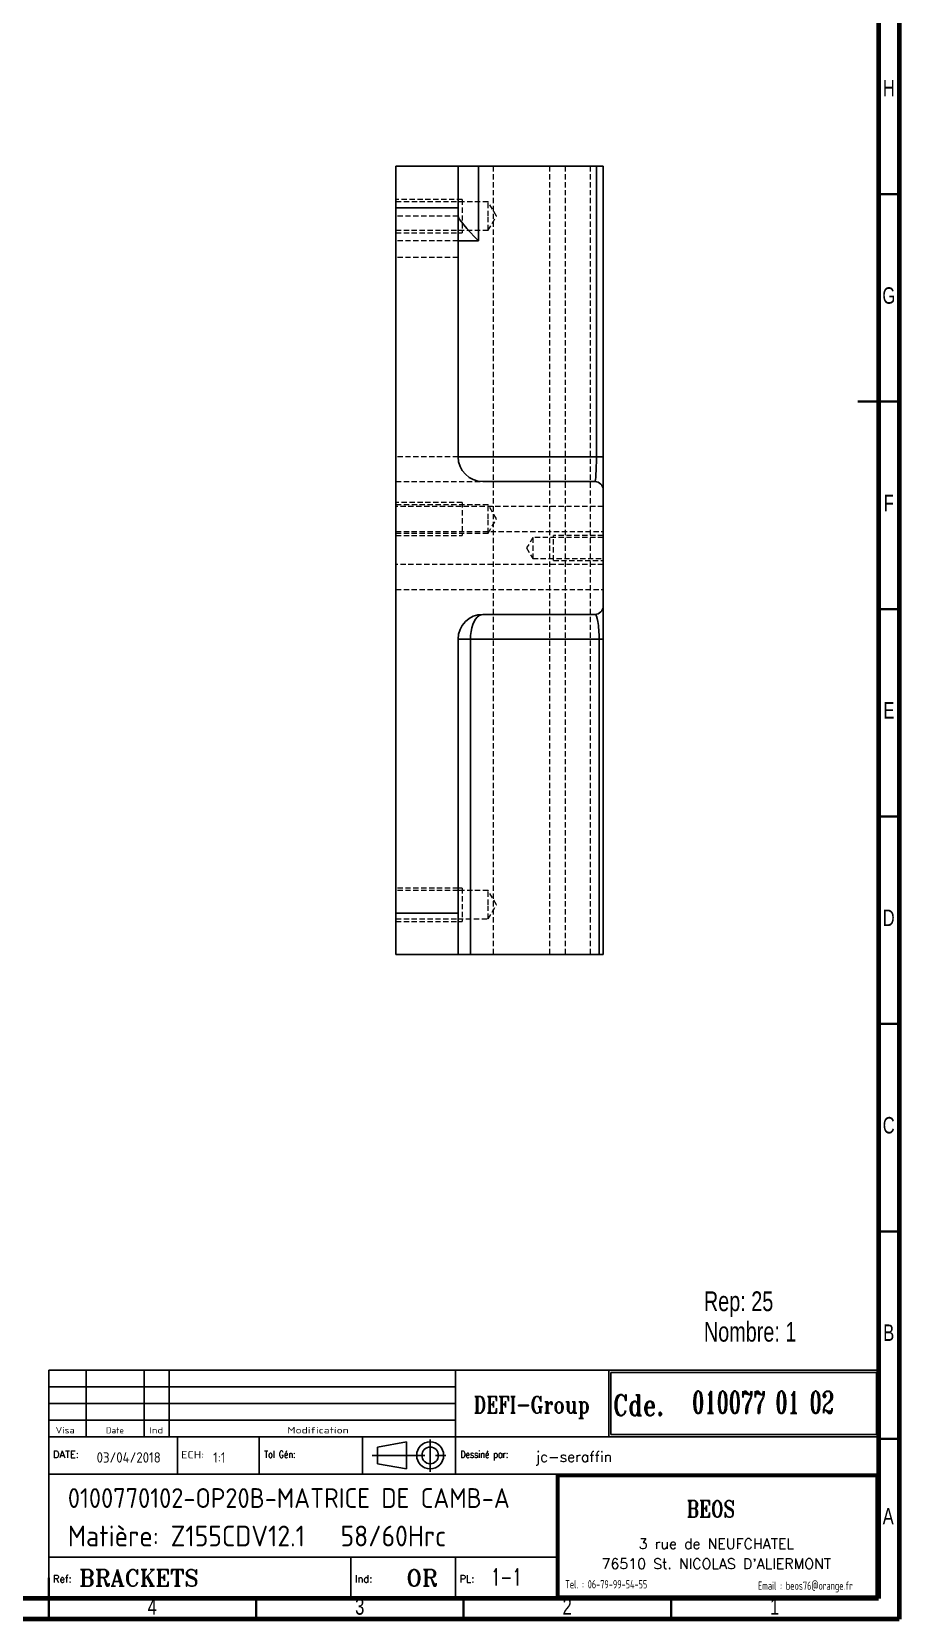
# Model space of a CAD drawing. Header units: millimetres. Extents: x 5 to 415, y 5 to 592.
# Drawn here: x 205.9 to 415, y 5 to 387.7 of the extents above; entities that cross this region are included whole.
import ezdxf

# ---------------------------------------------------------------- set-up
doc = ezdxf.new("R2010")
doc.units = ezdxf.units.MM
doc.linetypes.add('CENTERX2', pattern=[20.32, 12.7, -2.54, 2.54, -2.54])
doc.linetypes.add('HIDDEN', pattern=[1.905, 1.27, -0.635])
doc.layers.add('DIMENSIONS', color=176, linetype='Continuous')
doc.styles.add('SLDTEXTSTYLE0', font='TXT', dxfattribs={"width": 0.75})
doc.styles.add('SLDTEXTSTYLE1', font='ISOCP')
doc.styles.add('SLDTEXTSTYLE10', font='ISOCP', dxfattribs={"width": 1.147311})
doc.styles.add('SLDTEXTSTYLE11', font='ISOCP', dxfattribs={"width": 1.385904})
doc.styles.add('SLDTEXTSTYLE12', font='ISOCP', dxfattribs={"width": 1.246461})
doc.styles.add('SLDTEXTSTYLE13', font='ROMAND')
doc.styles.add('SLDTEXTSTYLE2', font='ROMANT', dxfattribs={"width": 0.8})
doc.styles.add('SLDTEXTSTYLE3', font='ISOCP', dxfattribs={"width": 0.8})
doc.styles.add('SLDTEXTSTYLE4', font='ROMANS', dxfattribs={"width": 0.8})
doc.styles.add('SLDTEXTSTYLE5', font='ROMANT')
doc.styles.add('SLDTEXTSTYLE6', font='ROMANS')
doc.styles.add('SLDTEXTSTYLE7', font='ROMANT', dxfattribs={"width": 0.65})
doc.styles.add('SLDTEXTSTYLE8', font='ISOCP', dxfattribs={"width": 1.446157})
doc.styles.add('SLDTEXTSTYLE9', font='ISOCP', dxfattribs={"width": 1.294402})

# ---------------------------------------------------------------- blocks, each defined once
blk = doc.blocks.new('SW_NOTE_0')
at = {"color": 0, "linetype": 'Continuous', "lineweight": 0, "char_height": 4.763, "attachment_point": 1, "style": 'SLDTEXTSTYLE0'}
for s, insert in [('Rep: 25', (0, 6.14)), ('Nombre: 1', (0, -1.21))]:
    blk.add_mtext(s, dxfattribs=dict(at, insert=insert))

msp = doc.modelspace()

# ---------------------------------------------------------------- linework, layer by layer
at = {"color": 7, "linetype": 'Continuous', "lineweight": 70}
for p, q in [((415, 592), (415, 5)), ((410, 587), (410, 10)), ((410, 10), (10, 10)), ((415, 5), (5, 5))]:
    msp.add_line(p, q, dxfattribs=at)
at = {"color": 7, "linetype": 'Continuous', "lineweight": 25}
for p, q in [((308.65758, 355.2195), (293.65759, 355.2195)), ((293.65759, 345.2195), (293.65759, 355.2195)), ((308.65758, 345.2195), (308.65758, 355.2195)), ((308.65758, 355.2195), (313.6157, 355.2195)), ((313.6157, 355.2195), (313.6157, 337.2195)), ((342.00488, 355.2195), (313.6157, 355.2195)), ((342.00488, 285.2195), (342.00488, 355.2195)), ((342.00488, 355.2195), (343.65759, 355.2195)), ((343.65759, 355.2195), (343.65759, 285.2195)), ((308.65758, 345.2195), (293.65759, 345.2195)), ((293.65759, 345.2195), (293.65759, 175.2195)), ((308.65758, 285.2195), (308.65758, 345.2195)), ((343.65759, 285.2195), (342.00488, 285.2195)), ((343.65759, 285.2195), (343.65759, 277.2195)), ((314.65758, 279.2195), (341.65759, 279.2195)), ((343.65759, 277.2195), (343.65759, 249.2195)), ((343.65759, 249.2195), (343.65759, 241.2195)), ((341.65759, 247.2195), (314.65758, 247.2195)), ((308.65758, 241.2195), (308.65758, 175.2195)), ((311.65758, 241.2195), (308.65758, 241.2195)), ((342.65758, 241.2195), (311.65758, 241.2195)), ((311.65758, 241.2195), (311.65758, 165.2195)), ((342.65758, 165.2195), (342.65758, 241.2195)), ((343.65759, 241.2195), (342.65758, 241.2195)), ((343.65759, 241.2195), (343.65759, 165.2195)), ((308.65758, 175.2195), (293.65759, 175.2195)), ((293.65759, 175.2195), (293.65759, 165.2195)), ((308.65758, 165.2195), (308.65758, 175.2195)), ((308.65758, 165.2195), (293.65759, 165.2195)), ((311.65758, 165.2195), (308.65758, 165.2195)), ((311.65758, 165.2195), (342.65758, 165.2195)), ((343.65759, 165.2195), (342.65758, 165.2195))]:
    msp.add_line(p, q, dxfattribs=at)
at = {"color": 7, "linetype": 'HIDDEN', "lineweight": 18}
for p, q in [((317.15758, 355.2195), (317.15758, 165.2195)), ((330.65759, 355.2195), (330.65759, 165.2195)), ((334.45959, 355.2195), (334.45959, 165.2195)), ((340.48924, 355.2195), (340.48924, 165.2195)), ((309.65759, 347.2195), (293.65759, 347.2195)), ((315.90759, 346.6195), (293.65759, 346.6195)), ((309.65759, 347.2195), (309.65759, 347.21273)), ((309.65759, 347.2195), (309.65759, 347.21273)), ((315.90759, 343.2195), (315.90759, 346.6195)), ((317.95051, 343.2195), (315.90759, 346.6195)), ((308.65758, 343.2195), (293.65759, 343.2195)), ((315.90759, 339.8195), (315.90759, 343.2195)), ((315.90759, 339.8195), (317.95051, 343.2195)), ((293.65759, 339.8195), (315.90759, 339.8195)), ((293.65759, 339.2195), (309.65759, 339.2195)), ((308.65758, 337.2195), (293.65759, 337.2195)), ((308.65758, 333.2195), (293.65759, 333.2195)), ((308.65758, 285.2195), (293.65759, 285.2195)), ((293.65759, 279.2195), (314.65758, 279.2195)), ((309.65759, 274.2195), (293.65759, 274.2195)), ((315.90759, 273.6195), (293.65759, 273.6195)), ((343.65759, 273.2195), (293.65759, 273.2195)), ((309.65759, 274.2195), (309.65759, 274.21274)), ((309.65759, 274.2195), (309.65759, 274.21274)), ((315.90759, 270.2195), (315.90759, 273.6195)), ((317.95051, 270.2195), (315.90759, 273.6195)), ((315.90759, 266.8195), (315.90759, 270.2195)), ((315.90759, 266.8195), (317.95051, 270.2195)), ((293.65759, 267.2195), (343.65759, 267.2195)), ((293.65759, 266.8195), (315.90759, 266.8195)), ((293.65759, 266.2195), (309.65759, 266.2195)), ((326.65759, 265.7195), (325.15543, 263.2195)), ((326.65759, 265.7195), (326.65759, 260.7195)), ((343.65759, 265.7195), (326.65759, 265.7195)), ((343.65759, 266.2195), (331.65758, 266.2195)), ((325.15543, 263.2195), (326.65759, 260.7195)), ((326.65759, 260.7195), (343.65759, 260.7195)), ((331.65758, 260.2195), (331.65758, 260.2265)), ((331.65758, 260.2195), (331.65758, 260.2265)), ((331.65758, 260.2195), (331.65758, 260.2265)), ((331.65758, 260.2195), (343.65759, 260.2195)), ((343.65759, 259.2195), (293.65759, 259.2195)), ((293.65759, 253.2195), (343.65759, 253.2195)), ((308.65758, 181.21951), (293.65759, 181.21951)), ((308.65758, 180.6195), (293.65759, 180.6195)), ((309.65759, 181.21951), (308.65758, 181.21951)), ((308.65758, 181.21951), (308.65758, 181.21273)), ((315.90759, 180.6195), (308.65758, 180.6195)), ((309.65759, 181.21951), (309.65759, 181.21273)), ((309.65759, 181.21951), (309.65759, 181.21273)), ((315.90759, 177.2195), (315.90759, 180.6195)), ((317.95051, 177.2195), (315.90759, 180.6195)), ((315.90759, 173.8195), (315.90759, 177.2195)), ((315.90759, 173.8195), (317.95051, 177.2195)), ((293.65759, 173.8195), (308.65758, 173.8195)), ((293.65759, 173.2195), (308.65758, 173.2195)), ((308.65758, 173.8195), (315.90759, 173.8195)), ((308.65758, 173.2195), (309.65759, 173.2195))]:
    msp.add_line(p, q, dxfattribs=at)
at = {"color": 7, "linetype": 'Continuous', "lineweight": 35}
for p, q in [((410, 348.5), (415, 348.5)), ((415.001, 298.5), (404.999, 298.5)), ((410, 298.5), (415, 298.5)), ((410, 248.5), (415, 248.5)), ((410, 198.5), (415, 198.5)), ((410, 148.5), (415, 148.5)), ((410, 98.5), (415, 98.5)), ((410, 48.5), (415, 48.5)), ((210, 4.999), (210, 15.001)), ((210, 10), (210, 5)), ((260, 10), (260, 5)), ((310, 10), (310, 5)), ((360, 10), (360, 5))]:
    msp.add_line(p, q, dxfattribs=at)
at = {"color": 8, "linetype": 'Continuous', "lineweight": 25}
for p, q in [((313.6157, 337.2195), (308.65758, 337.2195)), ((308.65758, 285.2195), (342.00488, 285.2195))]:
    msp.add_line(p, q, dxfattribs=at)
at = {"color": 7, "linetype": 'HIDDEN', "lineweight": 18, "flags": 128}
for points in [[(309.65757, 347.21273), (309.65759, 347.05146), (309.65759, 346.68361), (309.65759, 346.129), (309.65759, 345.41754), (309.65759, 344.58759), (309.65759, 343.68387), (309.65759, 342.75513), (309.65759, 341.85142), (309.65759, 341.02147), (309.65759, 340.31001), (309.65759, 339.7554), (309.65759, 339.38755), (309.65759, 339.22627), (309.65759, 339.2195)], [(309.65757, 347.21273), (309.65759, 347.05146), (309.65759, 346.68361), (309.65759, 346.129), (309.65759, 345.41754), (309.65759, 344.58759), (309.65759, 343.68387), (309.65759, 342.75513), (309.65759, 341.85142), (309.65759, 341.02147), (309.65759, 340.31001), (309.65759, 339.7554), (309.65759, 339.38755), (309.65759, 339.22627), (309.65759, 339.2195)], [(309.65757, 274.21274), (309.65759, 274.05146), (309.65759, 273.6836), (309.65759, 273.129), (309.65759, 272.41754), (309.65759, 271.58758), (309.65759, 270.68387), (309.65759, 269.75513), (309.65759, 268.85142), (309.65759, 268.02147), (309.65759, 267.31001), (309.65759, 266.7554), (309.65759, 266.38754), (309.65759, 266.22627), (309.65759, 266.2195)], [(309.65757, 274.21274), (309.65759, 274.05146), (309.65759, 273.6836), (309.65759, 273.129), (309.65759, 272.41754), (309.65759, 271.58758), (309.65759, 270.68387), (309.65759, 269.75513), (309.65759, 268.85142), (309.65759, 268.02147), (309.65759, 267.31001), (309.65759, 266.7554), (309.65759, 266.38754), (309.65759, 266.22627), (309.65759, 266.2195)], [(331.65741, 260.2265), (331.65758, 260.39272), (331.65758, 260.76859), (331.65758, 261.32624), (331.65758, 262.0243), (331.65758, 262.811), (331.65758, 263.628), (331.65758, 264.41471), (331.65758, 265.11277), (331.65758, 265.67041), (331.65758, 266.04629), (331.65758, 266.21251), (331.65758, 266.2195)], [(331.65741, 260.2265), (331.65758, 260.39272), (331.65758, 260.76859), (331.65758, 261.32624), (331.65758, 262.0243), (331.65758, 262.811), (331.65758, 263.628), (331.65758, 264.41471), (331.65758, 265.11277), (331.65758, 265.67041), (331.65758, 266.04629), (331.65758, 266.21251), (331.65758, 266.2195)], [(331.65741, 260.2265), (331.65758, 260.39272), (331.65758, 260.76859), (331.65758, 261.32624), (331.65758, 262.0243), (331.65758, 262.811), (331.65758, 263.628), (331.65758, 264.41471), (331.65758, 265.11277), (331.65758, 265.67041), (331.65758, 266.04629), (331.65758, 266.21251), (331.65758, 266.2195)], [(308.65741, 181.21273), (308.65758, 181.05146), (308.65758, 180.68361), (308.65758, 180.12899), (308.65758, 179.41754), (308.65758, 178.58758), (308.65758, 177.68388), (308.65758, 176.75513), (308.65758, 175.85142), (308.65758, 175.02146), (308.65758, 174.31001), (308.65758, 173.7554), (308.65758, 173.38754), (308.65758, 173.22627), (308.65758, 173.2195)], [(309.65757, 181.21273), (309.65759, 181.05146), (309.65759, 180.68361), (309.65759, 180.12899), (309.65759, 179.41754), (309.65759, 178.58758), (309.65759, 177.68388), (309.65759, 176.75513), (309.65759, 175.85142), (309.65759, 175.02146), (309.65759, 174.31001), (309.65759, 173.7554), (309.65759, 173.38754), (309.65759, 173.22627), (309.65759, 173.2195)], [(309.65757, 181.21273), (309.65759, 181.05146), (309.65759, 180.68361), (309.65759, 180.12899), (309.65759, 179.41754), (309.65759, 178.58758), (309.65759, 177.68388), (309.65759, 176.75513), (309.65759, 175.85142), (309.65759, 175.02146), (309.65759, 174.31001), (309.65759, 173.7554), (309.65759, 173.38754), (309.65759, 173.22627), (309.65759, 173.2195)]]:
    msp.add_lwpolyline(points, dxfattribs=at)
at = {"color": 7, "linetype": 'Continuous', "lineweight": 25, "flags": 128}
msp.add_lwpolyline([(311.65758, 241.2195), (311.69452, 242.15811), (311.80441, 243.0736), (311.98457, 243.94345), (312.23053, 244.74621), (312.53626, 245.46214), (312.89423, 246.07361), (313.29561, 246.56554), (313.73053, 246.92584), (314.18828, 247.14563), (314.65758, 247.2195)], dxfattribs=at)
at = {"color": 7, "linetype": 'Continuous', "lineweight": 25}
for centre, radius, start, end in [((314.65759, 285.2195), 6, 180, 270), ((341.65759, 277.2195), 2, 0, 90), ((341.65759, 249.2195), 2, 270, 0), ((314.65759, 241.2195), 6, 90, 180)]:
    msp.add_arc(centre, radius, start, end, dxfattribs=at)
for centre, major_axis, ratio, start_param, end_param in [((314.65759, 337.2195), (5.97717, -5.97717), 0.087488663, 3.228859116, 4.625122518), ((341.65759, 285.2195), (0, 6), 0.057882726, 3.141592654, 4.71238898), ((341.65759, 241.2195), (0, 6), 0.166666667, 4.71238898, 6.283185307)]:
    msp.add_ellipse(centre, major_axis=major_axis, ratio=ratio, start_param=start_param, end_param=end_param, dxfattribs=at)
at = {"layer": 'DIMENSIONS', "color": 3}
for p, q in [((308, 65), (210, 65)), ((219, 49), (219, 65)), ((233, 49), (233, 65)), ((239, 49), (239, 65)), ((210, 61), (308, 61)), ((308, 57), (210, 57)), ((210, 53), (308, 53))]:
    msp.add_line(p, q, dxfattribs=at)
at = {"layer": 'DIMENSIONS', "color": 6}
for p, q in [((210, 65), (210, 10)), ((410, 10), (410, 65)), ((410, 40), (332.38409, 40)), ((332.38409, 40), (332.38409, 10)), ((409.8, 39.8), (332.58409, 39.8)), ((332.58409, 39.8), (332.58409, 10.2)), ((409.6, 39.6), (332.78409, 39.6)), ((332.78409, 39.6), (332.78409, 10.4)), ((409.4, 39.4), (332.98409, 39.4)), ((332.98409, 39.4), (332.98409, 10.6)), ((409.4, 10.6), (409.4, 39.4)), ((409.6, 10.4), (409.6, 39.6)), ((409.8, 10.2), (409.8, 39.8)), ((210, 10), (410, 10)), ((332.58409, 10.2), (409.8, 10.2)), ((332.78409, 10.4), (409.6, 10.4)), ((332.98409, 10.6), (409.4, 10.6))]:
    msp.add_line(p, q, dxfattribs=at)
at = {"layer": 'DIMENSIONS', "color": 1}
for p, q in [((410, 65), (308, 65)), ((308, 49), (308, 65)), ((345, 49), (345, 65)), ((345.5, 49.5), (345.5, 64.5)), ((345.5, 64.5), (409.5, 64.5)), ((409.5, 64.5), (409.5, 49.5)), ((210, 49), (410, 49)), ((241, 49), (241, 40)), ((260.73069, 49), (260.73069, 40)), ((285.62034, 49), (285.62034, 40)), ((308, 49), (308, 40)), ((409.5, 49.5), (345.5, 49.5)), ((332.38409, 40), (210, 40)), ((332.38409, 20), (210, 20)), ((282.79154, 20), (282.79154, 10)), ((308, 20), (308, 10))]:
    msp.add_line(p, q, dxfattribs=at)
at = {"layer": 'DIMENSIONS'}
for p, q in [((345.5, 49.5), (345.5, 64.5)), ((345.5, 64.5), (409.5, 64.5)), ((409.5, 64.5), (409.5, 49.5)), ((409.5, 49.5), (345.5, 49.5))]:
    msp.add_line(p, q, dxfattribs=at)
at = {"layer": 'DIMENSIONS', "color": 7}
for p, q in [((296.24368, 47.75), (289.24368, 46.5)), ((289.24368, 46.5), (289.24368, 42.5)), ((296.24368, 41.25), (296.24368, 47.75)), ((289.24368, 42.5), (296.24368, 41.25))]:
    msp.add_line(p, q, dxfattribs=at)
at = {"layer": 'DIMENSIONS', "color": 3, "linetype": 'CENTERX2'}
for p, q in [((301.93393, 48.34798), (301.93393, 40.51332)), ((287.94646, 44.5), (306.20111, 44.5))]:
    msp.add_line(p, q, dxfattribs=at)
at = {"layer": 'DIMENSIONS', "color": 7}
for radius in [3.25, 2]:
    msp.add_circle((301.93393, 44.5), radius, dxfattribs=at)

# ---------------------------------------------------------------- block references
at = {"color": 7, "linetype": 'Continuous', "lineweight": 0}
msp.add_blockref('SW_NOTE_0', (367.91076, 77.88953), dxfattribs=at)

# ---------------------------------------------------------------- texts
at = {"color": 7, "linetype": 'Continuous', "lineweight": 0, "char_height": 3.96875, "attachment_point": 2, "style": 'SLDTEXTSTYLE0'}
for s, insert in [('H', (412.49035, 376.06015)), ('G', (412.48668, 326.06015)), ('F', (412.45774, 276.06015)), ('E', (412.50781, 226.06015)), ('D', (412.45269, 176.06015)), ('C', (412.45866, 126.06015)), ('B', (412.4706, 76.06015)), ('A', (412.33969, 31.81015)), ('4', (234.96004, 10.06015)), ('3', (284.96004, 10.06015)), ('2', (334.96004, 10.06015)), ('1', (384.96004, 10.06015))]:
    msp.add_mtext(s, dxfattribs=dict(at, insert=insert))
at = {"layer": 'DIMENSIONS'}
for s, insert, char_height, attachment_point, style in [('DEFI-Group', (326.4195, 58.70072), 4, 2, 'SLDTEXTSTYLE2'), ('Cde.', (346, 59.12589), 5, 1, 'SLDTEXTSTYLE2'), ('010077 01 02', (365.07785, 59.93983), 5.2916667, 1, 'SLDTEXTSTYLE7'), ('Visa', (211.6551, 51.34751), 1.567052, 1, 'SLDTEXTSTYLE12'), ('Date', (223.82407, 51.28334), 1.492431, 1, 'SLDTEXTSTYLE10'), ('Ind', (234.25446, 51.28334), 1.492431, 1, 'SLDTEXTSTYLE11'), ('Modification', (267.48919, 51.34751), 1.5670523, 1, 'SLDTEXTSTYLE8'), ('DATE:', (211.03411, 45.59841), 1.727675, 1, 'SLDTEXTSTYLE6'), ('03/04/2018', (221.53289, 45.25347), 2.5, 1, 'SLDTEXTSTYLE1'), ('ECH:', (241.91066, 45.55991), 1.814059, 1, 'SLDTEXTSTYLE9'), ('1:1', (249.61977, 45.24035), 2.5, 1, 'SLDTEXTSTYLE1'), ('Tol Gén:', (261.95157, 45.59841), 1.727675, 1, 'SLDTEXTSTYLE4'), ('Dessiné par:', (309.22087, 45.59841), 1.7276752, 1, 'SLDTEXTSTYLE4'), ('jc-seraffin', (327.35515, 45.41997), 2.5, 1, 'SLDTEXTSTYLE5'), ('0100770102-OP20B-MATRICE DE CAMB-A', (214.60273, 36.59626), 4.7625, 1, 'SLDTEXTSTYLE1'), ('BEOS', (369.57079, 33.59488), 4, 2, 'SLDTEXTSTYLE2'), ('Matière: Z155CDV12.1   58/60Hrc', (214.60273, 27.56351), 5, 1, 'SLDTEXTSTYLE1'), ('3 rue de NEUFCHATEL', (370.90924, 24.44835), 2.5, 2, 'SLDTEXTSTYLE13'), ("76510 St. NICOLAS D'ALIERMONT", (370.90254, 19.62324), 2.5, 2, 'SLDTEXTSTYLE13'), ('Ref:', (211.03411, 15.59841), 1.727675, 1, 'SLDTEXTSTYLE6'), ('BRACKETS', (217.33673, 16.95138), 4, 1, 'SLDTEXTSTYLE5'), ('Ind:', (283.82565, 15.59841), 1.727675, 1, 'SLDTEXTSTYLE6'), ('OR', (296.19394, 16.95138), 4, 1, 'SLDTEXTSTYLE5'), ('PL:', (309.03411, 15.59841), 1.727675, 1, 'SLDTEXTSTYLE6'), ('1-1', (316.65089, 17.17305), 4, 1, 'SLDTEXTSTYLE7'), ('Tel. : 06-79-99-54-55', (344.36027, 14.42858), 2, 2, 'SLDTEXTSTYLE3'), ('Email : beos76@orange.fr', (392.37248, 14.0972), 2, 2, 'SLDTEXTSTYLE3')]:
    msp.add_mtext(s, dxfattribs=dict(at, insert=insert, char_height=char_height, attachment_point=attachment_point, style=style))

doc.saveas('drawing.dxf')
